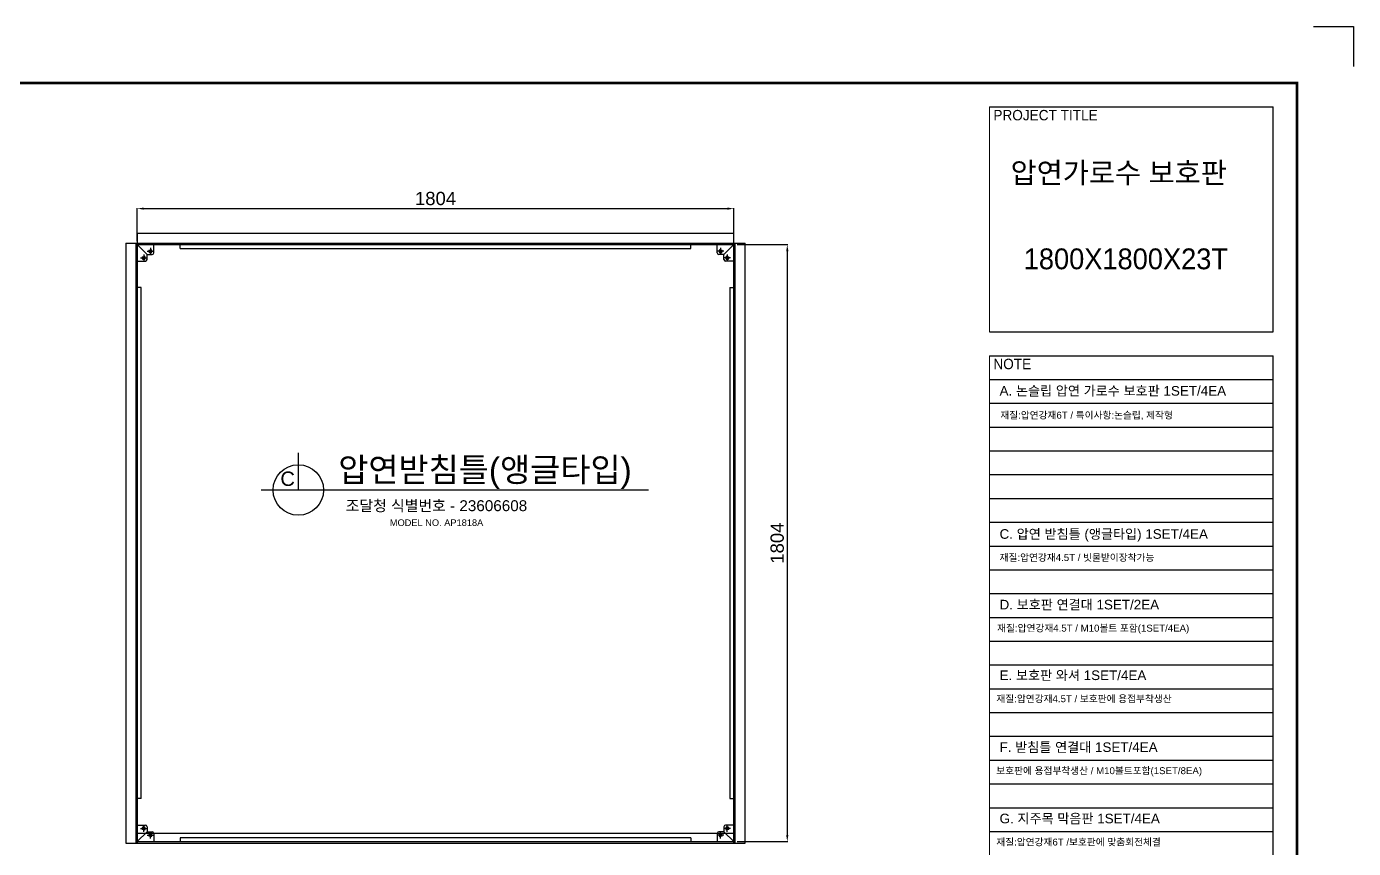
# Model space of a CAD drawing. Header units: millimetres. Extents: x 20045 to 27217, y -49849 to -44778.
# Drawn here: x 23205 to 27217, y -47261 to -44778 of the extents above; entities that cross this region are included whole.
import ezdxf
from ezdxf.enums import TextEntityAlignment as Align

# ---------------------------------------------------------------- set-up
doc = ezdxf.new("R2010")
doc.units = ezdxf.units.MM
doc.layers.add('LAYOUT', color=7, linetype='Continuous')
doc.layers.add('TEXT', color=7, linetype='Continuous')
doc.styles.add('H', font='')
doc.styles.get("Standard").update_dxf_attribs({"font": 'arial.ttf'})
doc.styles.get('H').set_extended_font_data('Dotum')
doc.dimstyles.new('ISO-25', dxfattribs={"dimtxt": 40, "dimasz": 20, "dimexe": 1.25, "dimexo": 10, "dimgap": 10, "dimtad": 1, "dimdec": 0, "dimtxsty": 'Standard', "dimcen": 2.5, "dimclrd": 3, "dimclre": 3, "dimclrt": 3, "dimadec": 0, "dimazin": 0, "dimtfac": 1, "dimtdec": 0, "dimtmove": 0, "dimatfit": 3, "dimfxl": 1, "dimarcsym": 0})

# ---------------------------------------------------------------- blocks, each defined once
blk = doc.blocks.new('*D33')
at = {"color": 3, "lineweight": -2, "transparency": 16777216}
for p, q in [((23539.4, -45426.7), (23539.4, -45326.7)), ((23559.4, -45328), (25323.4, -45328)), ((25343.4, -45426.7), (25343.4, -45326.7))]:
    blk.add_line(p, q, dxfattribs=at)
at = {"color": 3, "transparency": 16777216}
for points in [[(23559.4, -45324.6), (23559.4, -45331.3), (23539.4, -45328)], [(25323.4, -45324.6), (25323.4, -45331.3), (25343.4, -45328)]]:
    blk.add_solid(points, dxfattribs=at)
at = {"layer": 'Defpoints', "color": 0, "transparency": 16777216}
for p in [(25343.4, -45328), (23539.4, -45436.7), (25343.4, -45436.7)]:
    blk.add_point(p, dxfattribs=at)
at = {"color": 3, "transparency": 16777216, "insert": (24441.4, -45297.6), "char_height": 40, "attachment_point": 5}
blk.add_mtext('1804', dxfattribs=at)
blk = doc.blocks.new('*D32')
at = {"color": 3, "lineweight": -2, "transparency": 16777216}
for p, q in [((25353.4, -45436.7), (25506.3, -45436.7)), ((25505, -45456.7), (25505, -47220.7)), ((25353.4, -47240.7), (25506.3, -47240.7))]:
    blk.add_line(p, q, dxfattribs=at)
at = {"color": 3, "transparency": 16777216}
for points in [[(25501.7, -45456.7), (25508.4, -45456.7), (25505, -45436.7)], [(25501.7, -47220.7), (25508.4, -47220.7), (25505, -47240.7)]]:
    blk.add_solid(points, dxfattribs=at)
at = {"layer": 'Defpoints', "color": 0, "transparency": 16777216}
for p in [(25343.4, -45436.7), (25343.4, -47240.7), (25505, -47240.7)]:
    blk.add_point(p, dxfattribs=at)
at = {"color": 3, "transparency": 16777216, "insert": (25474.6, -46338.7), "char_height": 40, "attachment_point": 5, "rotation": 90}
blk.add_mtext('1804', dxfattribs=at)
blk = doc.blocks.new('A$C2E731E15')
at = {"color": 1}
for p, q in [((-10, 0), (10, 0)), ((0, -10), (0, 10))]:
    blk.add_line(p, q, dxfattribs=at)
blk.add_circle((0, 0), 4.5)
at = {"color": 4}
blk.add_arc((0, 0), 5, 270, 180, dxfattribs=at)

msp = doc.modelspace()

# ---------------------------------------------------------------- linework, layer by layer
for p, q in [((27096.2, -44777.9), (27216.9, -44777.9)), ((27216.9, -44777.9), (27216.9, -44898.7)), ((26116.8, -45020.5), (26974.3, -45020.5)), ((26974.3, -45700.5), (26974.3, -45020.5)), ((23539.4, -45402.2), (23539.4, -47245.2)), ((23539.4, -45402.2), (25343.4, -45402.2)), ((25343.4, -47245.2), (25343.4, -45402.2)), ((23504.9, -45432.2), (23504.9, -47245.2)), ((23504.9, -45432.2), (25377.9, -45432.2)), ((23534.9, -45432.2), (23534.9, -47245.2)), ((23539.4, -45436.7), (25343.4, -45436.7)), ((23539.4, -45436.7), (23569.4, -45466.7)), ((23589.4, -45461.7), (23589.4, -45436.7)), ((23669.4, -45448.7), (23669.4, -45436.7)), ((23669.4, -45448.7), (25213.4, -45448.7)), ((25213.4, -45448.7), (25213.4, -45436.7)), ((25293.4, -45461.7), (25293.4, -45436.7)), ((25343.4, -45436.7), (25313.4, -45466.7)), ((25347.9, -47245.2), (25347.9, -45432.2)), ((25377.9, -47245.2), (25377.9, -45432.2)), ((23539.4, -45486.7), (23564.4, -45486.7)), ((23569.4, -45481.7), (23569.4, -45466.7)), ((23569.4, -45466.7), (23584.4, -45466.7)), ((25313.4, -45466.7), (25298.4, -45466.7)), ((25313.4, -45481.7), (25313.4, -45466.7)), ((25343.4, -45486.7), (25318.4, -45486.7)), ((23551.4, -45566.7), (23539.4, -45566.7)), ((23551.4, -47110.7), (23551.4, -45566.7)), ((25331.4, -45566.7), (25331.4, -47110.7)), ((25331.4, -45566.7), (25343.4, -45566.7)), ((26116.8, -45700.5), (26974.3, -45700.5)), ((26116.8, -45772.4), (26974.3, -45772.4)), ((26974.3, -48707.2), (26974.3, -45772.4)), ((26116.8, -45844.3), (26974.3, -45844.3)), ((26116.8, -45916.1), (26974.3, -45916.1)), ((26116.8, -45988), (26974.3, -45988)), ((24026.7, -46178.2), (24026.7, -46065.6)), ((26116.8, -46059.9), (26974.3, -46059.9)), ((26116.8, -46131.8), (26974.3, -46131.8)), ((25085.8, -46178.2), (23914.1, -46178.2)), ((26116.8, -46203.6), (26974.3, -46203.6)), ((26116.8, -46275.5), (26974.3, -46275.5)), ((26116.8, -46347.4), (26974.3, -46347.4)), ((26116.8, -46419.3), (26974.3, -46419.3)), ((26116.8, -46491.1), (26974.3, -46491.1)), ((26116.8, -46563), (26974.3, -46563)), ((26116.8, -46634.9), (26974.3, -46634.9)), ((26116.8, -46706.8), (26974.3, -46706.8)), ((26116.8, -46778.6), (26974.3, -46778.6)), ((26116.8, -46850.5), (26974.3, -46850.5)), ((26116.8, -46922.4), (26974.3, -46922.4)), ((26116.8, -46994.3), (26974.3, -46994.3)), ((26116.8, -47066.1), (26974.3, -47066.1)), ((23551.4, -47110.7), (23539.4, -47110.7)), ((25331.4, -47110.7), (25343.4, -47110.7)), ((26116.8, -47138), (26974.3, -47138)), ((23539.4, -47190.7), (23564.4, -47190.7)), ((23539.4, -47240.7), (23569.4, -47210.7)), ((23539.4, -47215.2), (25343.4, -47215.2)), ((23569.4, -47195.7), (23569.4, -47210.7)), ((23569.4, -47210.7), (23584.4, -47210.7)), ((23589.4, -47215.7), (23589.4, -47240.7)), ((25293.4, -47215.7), (25293.4, -47240.7)), ((25313.4, -47210.7), (25298.4, -47210.7)), ((25313.4, -47195.7), (25313.4, -47210.7)), ((25343.4, -47240.7), (25313.4, -47210.7)), ((25343.4, -47190.7), (25318.4, -47190.7)), ((26116.8, -47209.9), (26974.3, -47209.9)), ((23504.9, -47245.2), (25377.9, -47245.2)), ((23539.4, -47240.7), (25343.4, -47240.7)), ((25213.4, -47228.7), (23669.4, -47228.7)), ((23669.4, -47228.7), (23669.4, -47240.7)), ((25213.4, -47228.7), (25213.4, -47240.7))]:
    msp.add_line(p, q)
at = {"color": 0, "lineweight": 20}
for p, q in [((26116.8, -45700.5), (26116.8, -45020.5)), ((26116.8, -48707.2), (26116.8, -45772.4))]:
    msp.add_line(p, q, dxfattribs=at)
msp.add_circle((24026.7, -46178.2), 76.3)
for centre, start, end in [((23564.4, -45481.7), 270, 0), ((23584.4, -45461.7), 270, 0), ((25298.4, -45461.7), 180, 270), ((25318.4, -45481.7), 180, 270), ((23564.4, -47195.7), 0, 90), ((23584.4, -47215.7), 0, 90), ((25298.4, -47215.7), 90, 180), ((25318.4, -47195.7), 90, 180)]:
    msp.add_arc(centre, 5, start, end)
at = {"layer": 'LAYOUT'}
for p, q in [((27046.2, -44948.7), (24933.1, -44948.7)), ((27046.2, -45423), (27046.2, -44948.7))]:
    msp.add_line(p, q, dxfattribs=at)
at = {"layer": 'LAYOUT', "const_width": 8.54}
msp.add_lwpolyline([(20216, -49678.6), (27046.2, -49678.6), (27046.2, -44948.7), (20216, -44948.7)], close=True, dxfattribs=at)

# ---------------------------------------------------------------- block references
for p, rotation in [((23579.4, -45456.7), 269.9999999999999), ((25303.4, -45456.7), 180), ((23559.4, -45476.7), 269.9999999999999), ((25323.4, -45476.7), 180), ((25303.4, -47220.7), 90), ((25323.4, -47200.7), 90)]:
    msp.add_blockref('A$C2E731E15', p, dxfattribs=dict(rotation=rotation))
for p in [(23559.4, -47200.7), (23579.4, -47220.7)]:
    msp.add_blockref('A$C2E731E15', p)

# ---------------------------------------------------------------- texts
at = {"style": 'H'}
for s, height, p in [('PROJECT TITLE', 31.445, (26128.2, -45061.3)), ('압연가로수 보호판', 62.89, (26180.1, -45251.2)), ('1800X1800X23T', 62.89, (26220, -45511.2)), ('NOTE', 31.44, (26128.2, -45813.1))]:
    msp.add_text(s, height=height, dxfattribs=at).set_placement(p)
for s, height, p in [('A. 논슬립 압연 가로수 보호판 1SET/4EA', 29.04, (26146.9, -45893)), ('재질:압연강재6T / 특이사항:논슬립, 제작형', 20.909, (26149.1, -45962.6)), ('C', 43.6, (23972.3, -46165.9)), ('조달청 식별번호 - 23606608', 33, (24169.9, -46242.1)), ('MODEL NO. AP1818A', 20, (24303.2, -46286.9)), ('C. 압연 받침틀 (앵글타입) 1SET/4EA', 29.04, (26146.9, -46325.6)), ('재질:압연강재4.5T / 빗물받이장착가능', 20.909, (26147, -46392.6)), ('D. 보호판 연결대 1SET/2EA', 29.04, (26146.9, -46539)), (' 재질:압연강재4.5T / M10볼트 포함(1SET/4EA)', 20.909, (26131.4, -46606)), ('E. 보호판 와셔 1SET/4EA', 29.04, (26146.9, -46752.4)), ('재질:압연강재4.5T / 보호판에 용접부착생산', 20.909, (26137.3, -46819.3)), ('F. 받침틀 연결대 1SET/4EA', 29.04, (26146.9, -46969.7)), ('  보호판에 용접부착생산 / M10볼트포함(1SET/8EA)', 20.909, (26120.8, -47036.7)), ('G. 지주목 막음판 1SET/4EA', 29.04, (26146.9, -47185.3)), ('  재질:압연강재6T /보호판에 맞춤회전체결', 20.909, (26120.8, -47252.3))]:
    msp.add_text(s, height=height).set_placement(p)
at = {"layer": 'TEXT'}
msp.add_text('압연받침틀(앵글타입)', height=72.6, dxfattribs=at).set_placement((24590.9, -46153.1), align=Align.CENTER)

# ---------------------------------------------------------------- dimensions: what is measured, and where the dimension line sits
dim = msp.add_linear_dim(base=(25343.4, -45328), p1=(23539.4, -45436.7), p2=(25343.4, -45436.7), dimstyle='ISO-25')
dim.commit()
dim.dimension.update_dxf_attribs({"geometry": '*D33', "text_midpoint": (24441.4, -45297.6)})
dim = msp.add_linear_dim(base=(25505, -47240.7), p1=(25343.4, -45436.7), p2=(25343.4, -47240.7), angle=90, dimstyle='ISO-25')
dim.commit()
dim.dimension.update_dxf_attribs({"geometry": '*D32', "text_midpoint": (25474.6, -46338.7)})

doc.saveas('drawing.dxf')
